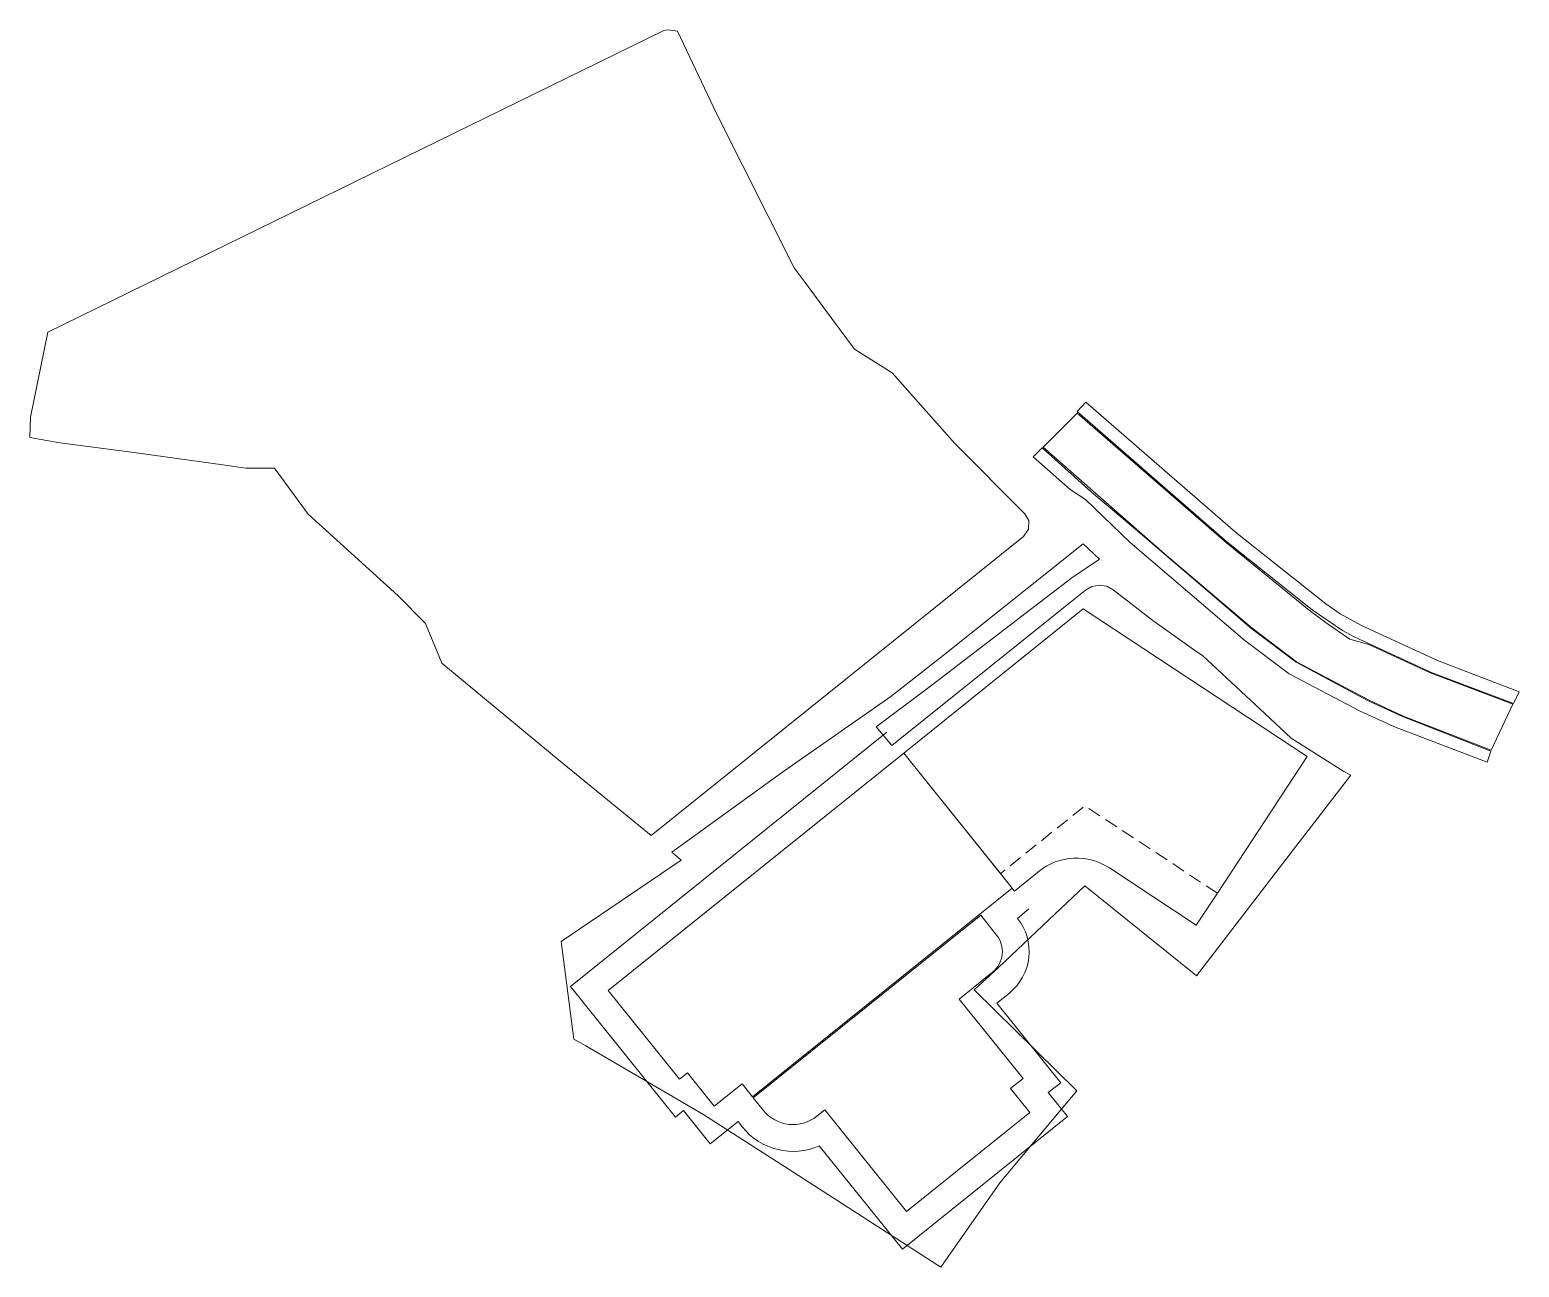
# Model space of a CAD drawing. Header units: metres. Extents: x 7511866 to 7512033, y 4692276 to 4692415.
import ezdxf

# ---------------------------------------------------------------- set-up
doc = ezdxf.new("R2010")
doc.units = ezdxf.units.M
doc.linetypes.add('DASHED', pattern=[0.75, 0.5, -0.25])
for name, color, linetype, lineweight in [('Asfallt', 97, 'Continuous', 0), ('llg betimi themelet', 97, 'Continuous', 0), ('Parcela Baze', 7, 'Continuous', 0), ('Themel pllaka o3 ferizaj', 30, 'Continuous', 0), ('trotuar', 155, 'Continuous', 0)]:
    doc.layers.add(name, color=color, linetype=linetype, lineweight=lineweight)

msp = doc.modelspace()

# ---------------------------------------------------------------- linework, layer by layer
at = {"layer": 'Asfallt'}
msp.add_polyline3d([(7512032.13, 4692338.99, 620.8), (7512022.82, 4692342.56, 620.73), (7512016.03, 4692345.7, 620.72), (7512013.89, 4692346.3, 620.68), (7512011.49, 4692347.94, 620.72), (7512009.54, 4692349.37, 620.64), (7512000.09, 4692357.08, 620.65), (7511983.36, 4692371.6, 620.63), (7511979.54, 4692367.79, 620.54), (7511993.11, 4692355.88, 620.49), (7512002.95, 4692347.51, 620.55), (7512007.93, 4692343.75, 620.61), (7512015.97, 4692339.48, 620.7), (7512019.79, 4692337.69, 620.72), (7512029.74, 4692333.84, 620.71), (7512032.13, 4692338.99, 620.8)], dxfattribs=at)
at = {"layer": 'llg betimi themelet', "color": 1, "flags": 128}
msp.add_lwpolyline([(7511962.06, 4692335.86), (7511926.63, 4692307.4), (7511938.37, 4692292.78), (7511939.27, 4692293.5), (7511942.27, 4692289.76), (7511945.39, 4692292.26), (7511945.89, 4692291.64, 0.340507), (7511954.49, 4692289.55), (7511963.79, 4692277.97), (7511982.29, 4692292.82), (7511980.13, 4692295.51), (7511981.52, 4692296.62), (7511974.37, 4692305.53), (7511975.77, 4692306.66, 0.414214), (7511976.68, 4692315.02), (7511977.94, 4692316.08)], format="xyb", dxfattribs=at)
at = {"layer": 'llg betimi themelet', "flags": 128}
msp.add_lwpolyline([(7511930.85, 4692306.94), (7511963.94, 4692333.52), (7511976.09, 4692318.39), (7511972.46, 4692315.48), (7511947.01, 4692295.04), (7511945.85, 4692296.48), (7511942.73, 4692293.98), (7511939.73, 4692297.72), (7511938.83, 4692297)], close=True, dxfattribs=at)
msp.add_lwpolyline([(7511947.1, 4692294.92), (7511948.23, 4692293.52, 0.414214), (7511954.2, 4692292.87), (7511955.1, 4692293.59), (7511964.26, 4692282.19), (7511978.07, 4692293.28), (7511975.91, 4692295.97), (7511977.3, 4692297.08), (7511970.15, 4692305.99), (7511973.89, 4692309, 0.414214), (7511974.34, 4692313.14), (7511972.56, 4692315.37)], format="xyb", close=True, dxfattribs=at)
at = {"layer": 'Parcela Baze', "flags": 128}
for points in [[(7511868.09, 4692380.67), (7511937.07, 4692414.44), (7511937.58, 4692414.51), (7511938.62, 4692414.35), (7511942.99, 4692405.12), (7511951.69, 4692387.85), (7511952.79, 4692386.36), (7511954.99, 4692383.38), (7511958.42, 4692378.74), (7511962.66, 4692376.1), (7511969.66, 4692368.19), (7511977.52, 4692360.32), (7511977.96, 4692359.55), (7511977.93, 4692358.58), (7511977.37, 4692357.78), (7511935.68, 4692324.29), (7511925.49, 4692332.64), (7511912.21, 4692343.58), (7511910.41, 4692348.04), (7511907.29, 4692351.18), (7511897.25, 4692360.27), (7511893.47, 4692365.43), (7511890.29, 4692365.44), (7511887.7, 4692365.8), (7511877.46, 4692367.22), (7511869.46, 4692368.28), (7511866.08, 4692368.87), (7511866.16, 4692371.13), (7511868.09, 4692380.67)], [(7511971.83, 4692307.01), (7511983.33, 4692295.73), (7511981.33, 4692293.35), (7511974.71, 4692285.41), (7511968.09, 4692275.96), (7511951.12, 4692286.89), (7511941.46, 4692293.1), (7511928.33, 4692300.75), (7511927.02, 4692301.51), (7511925.6, 4692312.43), (7511939.02, 4692321.55), (7511937.96, 4692322.42), (7511950.25, 4692331.33), (7511962.5, 4692339.88), (7511968.34, 4692344.46), (7511984.02, 4692356.97), (7511985.85, 4692355.25), (7511982.77, 4692353.15), (7511966.63, 4692340.81), (7511960.84, 4692336.46), (7511962.6, 4692334.36), (7511984.28, 4692351.78), (7511985.01, 4692352.19), (7511985.84, 4692352.34), (7511986.67, 4692352.2), (7511987.41, 4692351.8), (7511991.84, 4692348.39), (7511996.38, 4692345.13), (7511997.43, 4692344.43), (7512004.36, 4692337.95), (7512007.31, 4692335.19), (7512013.22, 4692331.47), (7512014, 4692331.06), (7512007.6, 4692322.74), (7511996.73, 4692308.59), (7511996.48, 4692308.81), (7511984.22, 4692318.67), (7511979.51, 4692314.21), (7511974.51, 4692309.47), (7511971.83, 4692307.01)]]:
    msp.add_lwpolyline(points, dxfattribs=at)
at = {"layer": 'Themel pllaka o3 ferizaj', "flags": 128}
msp.add_lwpolyline([(7512009.13, 4692333.14), (7511999.07, 4692317.85), (7511996.7, 4692314.26), (7511986.97, 4692320.67, 0.158744), (7511982.97, 4692321.76, 0.158634), (7511979.09, 4692320.29), (7511976.34, 4692318.08), (7511974.78, 4692320.03), (7511963.94, 4692333.52), (7511984.04, 4692349.66)], format="xyb", close=True, dxfattribs=at)
at = {"layer": 'Themel pllaka o3 ferizaj', "linetype": 'DASHED', "ltscale": 3, "flags": 128}
msp.add_lwpolyline([(7511999.07, 4692317.85), (7511984.23, 4692327.62), (7511974.78, 4692320.03)], dxfattribs=at)
at = {"layer": 'trotuar'}
msp.add_polyline3d([(7512032.23, 4692339.07, 620.89), (7512023.12, 4692342.52, 620.85), (7512014.39, 4692346.53, 620.81), (7512013.08, 4692347.26, 620.8), (7512009.66, 4692349.56, 620.77), (7512000.14, 4692357.17, 620.72), (7511983.35, 4692371.79, 620.77), (7511984.33, 4692372.81, 620.79), (7512001.08, 4692358.26, 620.75), (7512011.22, 4692350.23, 620.87), (7512012.83, 4692349.11, 620.87), (7512015.2, 4692347.83, 620.87), (7512023.72, 4692343.88, 620.96), (7512032.86, 4692340.4, 620.98)], close=True, dxfattribs=at)
msp.add_polyline3d([(7512029.69, 4692333.75, 620.82), (7512029.27, 4692332.51, 620.86), (7512018.91, 4692336.48, 620.53), (7512015.04, 4692338.22, 620.59), (7512007.12, 4692342.39, 620.71), (7512002.15, 4692346.14, 620.7), (7511989.31, 4692357.12, 620.52), (7511984.28, 4692361.93, 620.43), (7511982.59, 4692363.02, 620.66), (7511978.44, 4692366.69, 620.71), (7511979.44, 4692367.72, 620.68), (7511983.42, 4692364.13, 620.64), (7511984.97, 4692362.75, 620.51), (7511989.67, 4692358.79, 620.58), (7512002.92, 4692347.45, 620.65), (7512007.88, 4692343.69, 620.67), (7512015.95, 4692339.36, 620.73), (7512019.8, 4692337.62, 620.75), (7512029.69, 4692333.75, 620.82)], dxfattribs=at)

doc.saveas('drawing.dxf')
